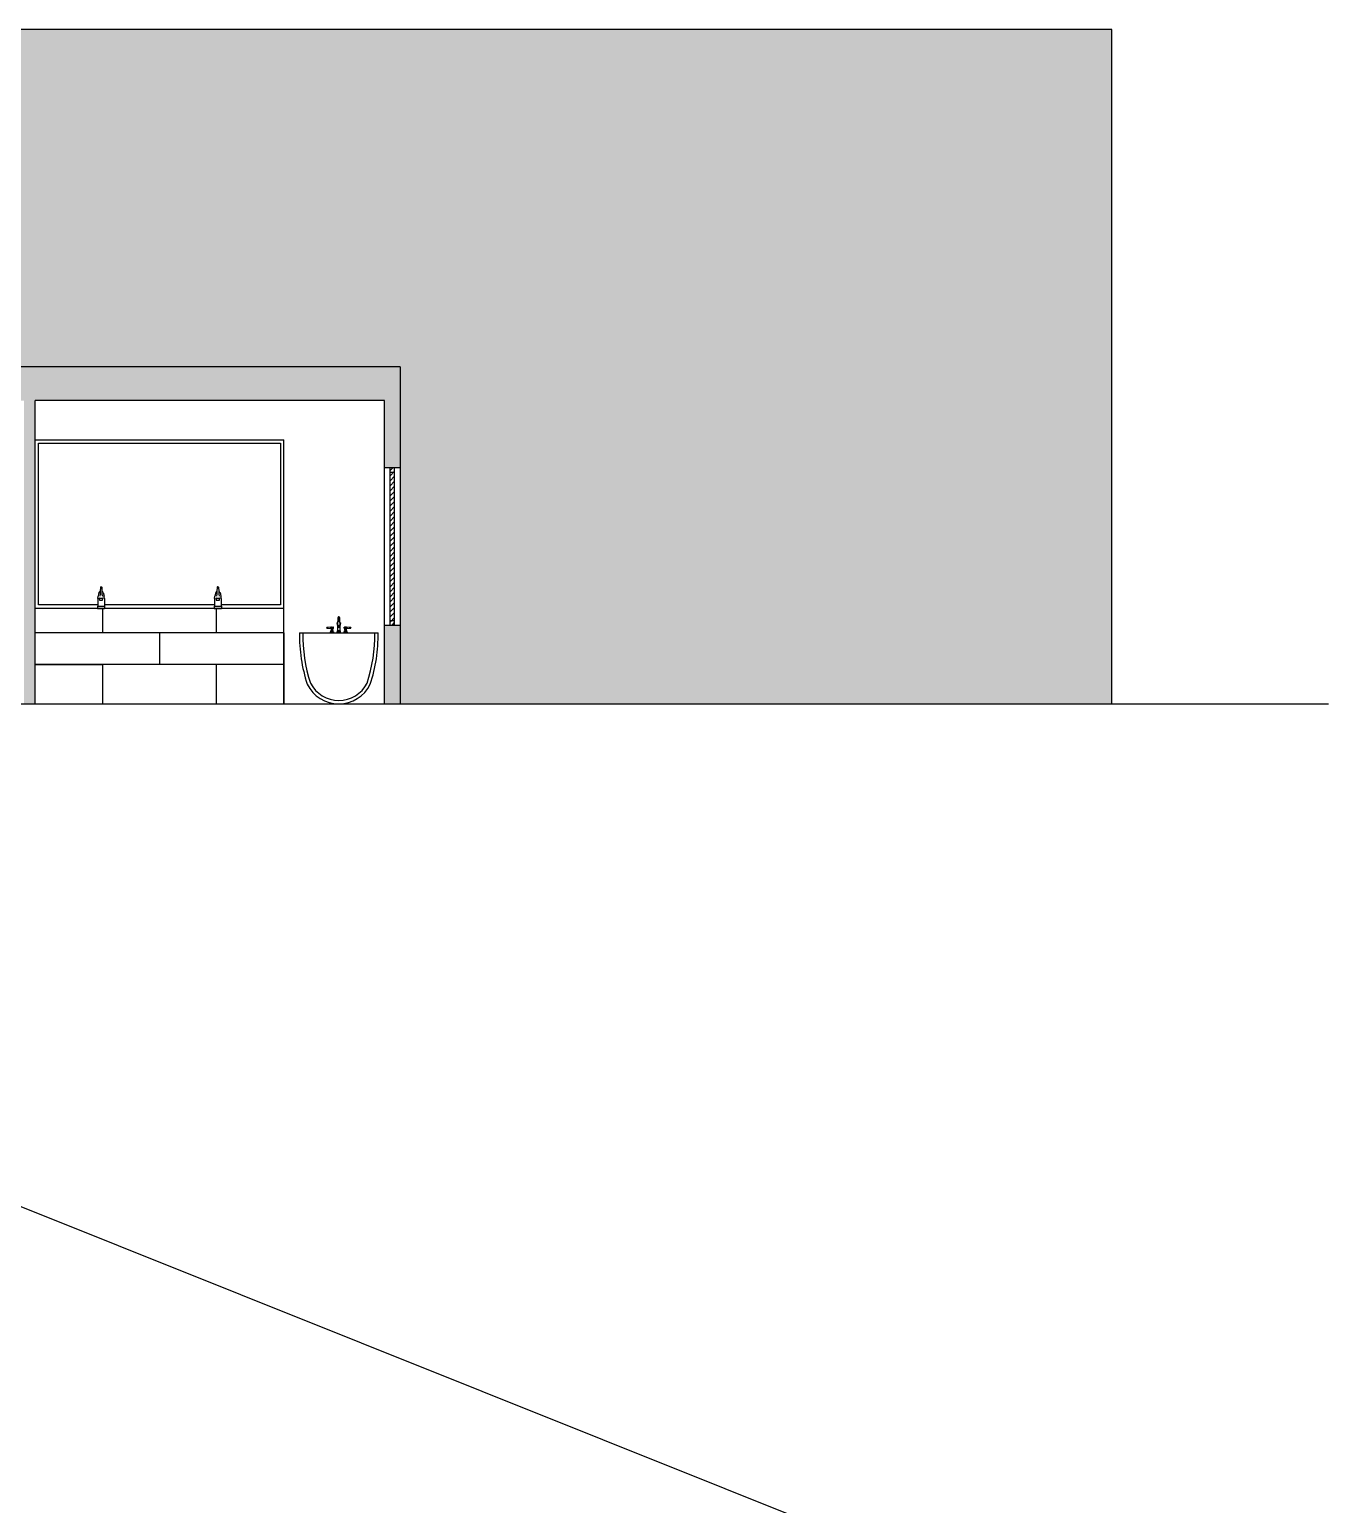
# Model space of a CAD drawing. Header units: millimetres. Extents: x -4534 to 16991, y -2575 to 14176.
# Drawn here: x 15382 to 16538, y 10756 to 12068 of the extents above; entities that cross this region are included whole.
import ezdxf

# ---------------------------------------------------------------- set-up
doc = ezdxf.new("R2010")
doc.units = ezdxf.units.MM
doc.layers.add('campitura', color=254, linetype='Continuous')
doc.layers.add('MURO', color=44, linetype='Continuous')

# ---------------------------------------------------------------- blocks, each defined once
blk = doc.blocks.new('3-rob-face')
at = {"color": 0, "linetype": 'ByBlock'}
for p, q in [((-1.9, 14.2), (-2.7, 10.8)), ((-0.9, 15), (-0.8, 15)), ((-0.6, 18.9), (-0.8, 15)), ((-0.8, 15), (-0.8, 12.5)), ((-0.4, 19.1), (0.4, 19.1)), ((0.6, 18.9), (0.8, 15)), ((0.8, 15), (0.8, 12.5)), ((0.9, 15), (0.8, 15)), ((1.9, 14.2), (2.7, 10.8)), ((-3.2, 2), (3.2, 2)), ((-3.2, 2), (-3.2, 0)), ((-3.2, 0), (3.2, 0)), ((-3, 8.7), (-2.7, 10.8)), ((-3, 8.7), (-3, 2)), ((-3, 2.9), (-3, 2)), ((-1.6, 9.2), (-1.9, 9.4)), ((-1.6, 8.9), (-1.6, 9.2)), ((1.5, 8.9), (-1.6, 8.9)), ((-1.6, 8.9), (-1.4, 7.4)), ((-1.4, 7.4), (1.3, 7.4)), ((-0.8, 12.5), (-1.2, 10.7)), ((0.8, 12.5), (1.2, 10.7)), ((1.3, 7.4), (1.5, 8.9)), ((1.5, 8.9), (1.6, 9.2)), ((1.6, 9.2), (1.9, 9.4)), ((2.8, 10.2), (2.7, 10.8)), ((3, 8.7), (2.8, 10.2)), ((3, 8.7), (3, 2)), ((3.2, 2), (3.2, 0)), ((3.2, 2), (3.2, 0))]:
    blk.add_line(p, q, dxfattribs=at)
for centre, radius, start, end in [((-0.9, 14), 1, 90, 166.3706), ((-0.4, 18.9), 0.2, 90, 177.9307), ((0.4, 18.9), 0.2, 2.0694, 90), ((0.9, 14), 1, 13.6295, 90)]:
    blk.add_arc(centre, radius, start, end, dxfattribs=at)

msp = doc.modelspace()

# ---------------------------------------------------------------- hatches: boundary and pattern name
at = {"layer": 'campitura'}
h = msp.add_hatch(color=256, dxfattribs=at)
h.dxf.hatch_style = 1
h.paths.add_polyline_path([(15277.3, 12068), (14398.7, 12067.9), (14398.7, 11767.9), (14398.7, 11737.9), (14398.7, 11467.9), (14431, 11467.9), (14431, 11628.1), (14431, 11737.9), (14431, 12037.9), (14553.1, 12037.9), (14553.1, 11737.9), (14973.4, 11737.9), (14973.4, 11468), (14983.4, 11468), (14983.4, 11737.9), (15133.4, 11737.9), (15133.4, 11468), (15143.4, 11468), (15143.4, 11737.9), (15377.2, 11737.9), (15377.2, 11468), (15387.2, 11468), (15387.2, 11737.9), (15698.2, 11737.9), (15698.2, 11678.1), (15712.2, 11678.1), (15712.2, 11767.9), (15277.3, 11767.9), (15277.3, 11837.9), (15245, 11837.9), (15245, 11767.9), (14852.2, 11767.9), (14852.2, 11767.9), (14849.2, 11767.9), (14839.9, 11767.9), (14839.9, 11767.9), (14835.9, 11767.9), (14832, 11767.9), (14806.6, 11767.9), (14806.6, 11767.9), (14714.3, 11767.9), (14714.3, 11767.9), (14806.6, 11767.9), (14806.6, 11767.9), (14714.3, 11767.9), (14714.3, 11767.9), (14806.6, 11767.9), (14806.6, 11767.9), (14714.3, 11767.9), (14714.3, 11767.9), (14563.9, 11767.9), (14563.9, 12037.9), (14822, 12038), (14822, 11977.9), (14832, 11977.9), (14832, 12038), (15245, 12038), (15245, 12038), (14852.2, 12038), (14852.2, 12035), (15245, 12035), (15245, 12038), (14852.2, 12038), (14852.2, 12038), (15245, 12038), (15245, 11978), (15277.3, 11977.9)])
h = msp.add_hatch(dxfattribs=at)
h.set_pattern_fill('ANSI31', color=256)
h.paths.add_polyline_path([(15707.2, 11674.1), (15703.2, 11674.1), (15703.2, 11542.1), (15707.2, 11542.1)])
h.paths.add_polyline_path([(15707.2, 11678.1), (15703.2, 11678.1), (15703.2, 11674.1), (15707.2, 11674.1)])
h.paths.add_polyline_path([(15707.2, 11542.1), (15703.2, 11542.1), (15703.2, 11538.1), (15707.2, 11538.1)])
h = msp.add_hatch(color=256, dxfattribs=at)
h.dxf.hatch_style = 1
h.paths.add_polyline_path([(15712.2, 11538.1), (15698.2, 11538.1), (15698.2, 11468.1), (15712.2, 11468.1)])
at = {"layer": 'MURO'}
h = msp.add_hatch(dxfattribs=at)
h.set_pattern_fill('GRAVEL', color=256, scale=2)
h.paths.add_polyline_path([(16345.6, 12068.1), (15338.5, 12068), (15338.5, 11767.9), (15712.2, 11767.9), (15712.2, 11468.1), (16345.6, 11468.1)])
h.paths.add_polyline_path([(14398.7, 12067.9), (14191.5, 12067.9), (14191.5, 11467.9), (14398.7, 11467.9), (14398.7, 11627.9), (14398.7, 11737.9), (14398.7, 11767.9)])

# ---------------------------------------------------------------- linework, layer by layer
for p, q in [((15712.2, 11767.9), (15277.3, 11767.9)), ((15712.2, 11767.9), (15712.2, 11468.1)), ((15698.2, 11737.9), (15387.2, 11737.9)), ((15387.2, 11468.1), (15387.2, 11737.9)), ((15698.2, 11468.1), (15698.2, 11737.9)), ((15387.2, 11703), (15608.7, 11703)), ((15608.7, 11468), (15608.7, 11703)), ((15712.2, 11678.1), (15698.2, 11678.1)), ((15703.2, 11538.1), (15703.2, 11678.1)), ((15703.2, 11674.1), (15707.2, 11674.1)), ((15707.2, 11538.1), (15707.2, 11678.1)), ((15608.7, 11553), (15387.2, 11553)), ((15447.2, 11553), (15447.2, 11531.3)), ((15548.7, 11531.3), (15548.7, 11553)), ((15608.7, 11553), (15553.1, 11553)), ((15656.2, 11540.1), (15655.9, 11539.7)), ((15655.9, 11539.7), (15656.4, 11537.7)), ((15655.9, 11539.7), (15656.5, 11539.7)), ((15656.2, 11540.1), (15656.5, 11540.1)), ((15656.3, 11538.9), (15656.4, 11539.1)), ((15656.3, 11538.8), (15656.3, 11538.9)), ((15656.3, 11538.7), (15656.3, 11538.8)), ((15656.3, 11538.6), (15656.3, 11538.7)), ((15656.3, 11538.5), (15656.3, 11538.6)), ((15656.3, 11538.4), (15656.3, 11538.5)), ((15656.4, 11538.3), (15656.3, 11538.4)), ((15656.5, 11539.5), (15656.4, 11539.4)), ((15656.4, 11539.4), (15656.4, 11539.2)), ((15656.4, 11539.2), (15656.4, 11539.1)), ((15656.4, 11539.1), (15656.4, 11539.1)), ((15656.4, 11539.1), (15656.4, 11539)), ((15656.4, 11539.1), (15656.4, 11539.1)), ((15656.4, 11539), (15656.4, 11539)), ((15656.4, 11539), (15656.4, 11539)), ((15656.4, 11539), (15656.4, 11539)), ((15656.5, 11538.1), (15656.4, 11538.3)), ((15656.6, 11541.2), (15656.5, 11540.9)), ((15656.5, 11540.9), (15656.5, 11540.6)), ((15656.5, 11540.6), (15656.5, 11540.4)), ((15656.5, 11540.4), (15656.5, 11540.1)), ((15656.5, 11540.1), (15656.5, 11540)), ((15656.5, 11540), (15656.5, 11539.9)), ((15656.5, 11539.9), (15656.5, 11539.8)), ((15656.5, 11539.8), (15656.5, 11539.6)), ((15656.5, 11539.6), (15656.5, 11539.5)), ((15656.7, 11538), (15656.5, 11538.1)), ((15656.7, 11543.3), (15656.6, 11542.8)), ((15656.6, 11542.8), (15656.6, 11542.4)), ((15656.6, 11542.4), (15656.6, 11541.9)), ((15656.6, 11541.9), (15656.6, 11541.6)), ((15656.6, 11541.6), (15656.6, 11541.2)), ((15656.8, 11544.7), (15656.7, 11544.6)), ((15656.7, 11544.6), (15656.7, 11544.4)), ((15656.7, 11544.4), (15656.7, 11544.2)), ((15656.7, 11544.2), (15656.7, 11544)), ((15656.7, 11544), (15656.7, 11543.7)), ((15656.7, 11543.7), (15656.7, 11543.3)), ((15656.7, 11543.3), (15656.7, 11543.3)), ((15656.8, 11537.9), (15656.7, 11538)), ((15656.9, 11545), (15656.8, 11545)), ((15656.8, 11545), (15656.8, 11544.9)), ((15656.8, 11544.9), (15656.8, 11544.8)), ((15656.8, 11544.8), (15656.8, 11544.7)), ((15656.8, 11544.4), (15656.8, 11544.4)), ((15656.8, 11544.4), (15656.8, 11544.4)), ((15656.8, 11544.4), (15656.8, 11544.2)), ((15656.8, 11544.2), (15656.9, 11544.1)), ((15656.9, 11542.6), (15656.8, 11542.6)), ((15656.8, 11542.6), (15656.8, 11542.5)), ((15656.8, 11542.5), (15656.8, 11542.5)), ((15656.8, 11542.5), (15656.8, 11542.4)), ((15656.8, 11542.4), (15656.8, 11542.4)), ((15656.8, 11542.4), (15656.8, 11542.3)), ((15656.8, 11542.3), (15656.9, 11542.3)), ((15657, 11537.8), (15656.8, 11537.9)), ((15657, 11545.1), (15656.9, 11545.1)), ((15656.9, 11545.1), (15656.9, 11545)), ((15656.9, 11544.1), (15656.9, 11543.9)), ((15656.9, 11543.9), (15656.9, 11543.7)), ((15656.9, 11543.7), (15656.9, 11543.5)), ((15656.9, 11543.5), (15656.9, 11543.3)), ((15656.9, 11543.3), (15656.9, 11543.1)), ((15656.9, 11543.1), (15656.9, 11543)), ((15656.9, 11543), (15656.9, 11542.8)), ((15656.9, 11542.8), (15656.9, 11542.8)), ((15656.9, 11542.8), (15656.9, 11542.7)), ((15657, 11542.7), (15656.9, 11542.7)), ((15656.9, 11542.7), (15656.9, 11542.6)), ((15656.9, 11542.7), (15656.9, 11542.7)), ((15656.9, 11542.7), (15656.9, 11542.7)), ((15656.9, 11542.7), (15656.9, 11542.7)), ((15656.9, 11542.3), (15657, 11541.3)), ((15656.9, 11542.3), (15656.9, 11542.3)), ((15656.9, 11542.3), (15656.9, 11542.2)), ((15656.9, 11542.3), (15656.9, 11542.3)), ((15656.9, 11542.3), (15657, 11542.3)), ((15657.2, 11545.3), (15657, 11545.2)), ((15657, 11545.2), (15657, 11545.1)), ((15657.1, 11542.7), (15657, 11542.7)), ((15657, 11542.3), (15657, 11542.4)), ((15657, 11542.4), (15657.1, 11542.4)), ((15657, 11541.3), (15657, 11541.4)), ((15657, 11541.4), (15657.1, 11541.4)), ((15657.1, 11541.3), (15657, 11541.3)), ((15657.2, 11542.7), (15657.1, 11542.7)), ((15657.1, 11542.4), (15657.2, 11542.4)), ((15657.1, 11541.4), (15657.1, 11541.4)), ((15657.1, 11541.4), (15657.2, 11541.4)), ((15657.2, 11541.3), (15657.1, 11541.3)), ((15657.1, 11541.3), (15657.1, 11541.3)), ((15657.4, 11545.4), (15657.2, 11545.3)), ((15657.3, 11542.7), (15657.2, 11542.7)), ((15657.2, 11542.4), (15657.3, 11542.4)), ((15657.2, 11541.4), (15657.2, 11541.4)), ((15657.2, 11541.4), (15657.3, 11541.4)), ((15657.2, 11541.2), (15657.2, 11541.3)), ((15657.3, 11541.2), (15657.2, 11541.2)), ((15657.4, 11542.7), (15657.3, 11542.7)), ((15657.3, 11542.4), (15657.4, 11542.4)), ((15657.3, 11541.4), (15657.4, 11541.5)), ((15657.4, 11541.2), (15657.3, 11541.2)), ((15657.6, 11545.4), (15657.4, 11545.4)), ((15657.5, 11542.7), (15657.4, 11542.7)), ((15657.4, 11542.4), (15657.5, 11542.4)), ((15657.4, 11541.5), (15657.5, 11541.5)), ((15657.5, 11541.2), (15657.4, 11541.2)), ((15657.6, 11542.7), (15657.5, 11542.7)), ((15657.5, 11542.4), (15657.6, 11542.4)), ((15657.5, 11541.5), (15657.6, 11541.5)), ((15657.6, 11541.2), (15657.5, 11541.2)), ((15657.8, 11545.3), (15657.6, 11545.4)), ((15657.8, 11542.7), (15657.6, 11542.7)), ((15657.6, 11542.4), (15657.7, 11542.4)), ((15657.6, 11541.5), (15657.7, 11541.4)), ((15657.7, 11541.2), (15657.6, 11541.2)), ((15657.7, 11542.4), (15657.8, 11542.4)), ((15657.7, 11541.4), (15657.8, 11541.4)), ((15657.8, 11541.2), (15657.7, 11541.2)), ((15657.9, 11545.3), (15657.8, 11545.3)), ((15657.9, 11542.7), (15657.8, 11542.7)), ((15657.8, 11542.4), (15657.9, 11542.4)), ((15657.8, 11541.4), (15657.9, 11541.4)), ((15657.9, 11541.3), (15657.8, 11541.2)), ((15658.1, 11545.2), (15657.9, 11545.3)), ((15658, 11542.7), (15657.9, 11542.7)), ((15657.9, 11542.4), (15658, 11542.4)), ((15657.9, 11541.4), (15658, 11541.4)), ((15658, 11541.3), (15657.9, 11541.3)), ((15658.1, 11542.7), (15658, 11542.7)), ((15658, 11542.7), (15658, 11542.7)), ((15658, 11542.4), (15658, 11542.4)), ((15658, 11542.4), (15658.1, 11542.3)), ((15658, 11541.3), (15658.1, 11542.3)), ((15658, 11541.4), (15658, 11541.4)), ((15658, 11541.4), (15658, 11541.4)), ((15658, 11541.4), (15658, 11541.3)), ((15658, 11541.3), (15658, 11541.3)), ((15658, 11541.3), (15658, 11541.3)), ((15658.2, 11537.9), (15658, 11537.8)), ((15658.2, 11545), (15658.1, 11545.2)), ((15658.1, 11543.1), (15658.2, 11543.4)), ((15658.1, 11543), (15658.1, 11543.1)), ((15658.1, 11542.9), (15658.1, 11543)), ((15658.1, 11543), (15658.1, 11543)), ((15658.1, 11542.8), (15658.1, 11542.9)), ((15658.1, 11542.9), (15658.1, 11542.9)), ((15658.1, 11542.7), (15658.1, 11542.8)), ((15658.2, 11542.6), (15658.1, 11542.7)), ((15658.1, 11542.7), (15658.1, 11542.7)), ((15658.1, 11542.7), (15658.1, 11542.7)), ((15658.1, 11542.2), (15658.2, 11542.3)), ((15658.1, 11542.3), (15658.1, 11542.3)), ((15658.1, 11542.3), (15658.1, 11542.3)), ((15658.2, 11544.9), (15658.2, 11545)), ((15658.3, 11544.9), (15658.2, 11544.9)), ((15658.2, 11544.4), (15658.2, 11544.5)), ((15658.2, 11544.3), (15658.2, 11544.4)), ((15658.2, 11544.4), (15658.2, 11544.4)), ((15658.2, 11544.4), (15658.2, 11544.4)), ((15658.2, 11544.2), (15658.2, 11544.3)), ((15658.2, 11544.1), (15658.2, 11544.2)), ((15658.2, 11543.9), (15658.2, 11544.1)), ((15658.2, 11543.8), (15658.2, 11543.9)), ((15658.2, 11543.6), (15658.2, 11543.8)), ((15658.2, 11543.4), (15658.2, 11543.6)), ((15658.3, 11542.5), (15658.2, 11542.6)), ((15658.2, 11542.6), (15658.2, 11542.6)), ((15658.2, 11542.6), (15658.2, 11542.6)), ((15658.2, 11542.3), (15658.3, 11542.4)), ((15658.2, 11542.3), (15658.2, 11542.3)), ((15658.2, 11542.3), (15658.2, 11542.3)), ((15658.4, 11538), (15658.2, 11537.9)), ((15658.3, 11544.8), (15658.3, 11544.9)), ((15658.3, 11544.7), (15658.3, 11544.8)), ((15658.3, 11544.5), (15658.3, 11544.7)), ((15658.3, 11544.3), (15658.3, 11544.5)), ((15658.4, 11544.1), (15658.3, 11544.3)), ((15658.3, 11542.4), (15658.3, 11542.5)), ((15658.3, 11542.4), (15658.3, 11542.4)), ((15658.4, 11543.8), (15658.4, 11544.1)), ((15658.4, 11543.4), (15658.4, 11543.8)), ((15658.4, 11543.1), (15658.4, 11543.4)), ((15658.4, 11542.8), (15658.4, 11543.1)), ((15658.4, 11542.5), (15658.4, 11542.8)), ((15658.5, 11542.1), (15658.4, 11542.5)), ((15658.6, 11538.1), (15658.4, 11538)), ((15658.5, 11541.7), (15658.5, 11542.1)), ((15658.5, 11541.4), (15658.5, 11541.7)), ((15658.5, 11541.1), (15658.5, 11541.4)), ((15658.5, 11540.8), (15658.5, 11541.1)), ((15658.5, 11540.6), (15658.5, 11540.8)), ((15658.5, 11540.4), (15658.5, 11540.6)), ((15658.6, 11540.2), (15658.5, 11540.4)), ((15658.6, 11540), (15658.6, 11540.2)), ((15658.6, 11540.1), (15658.9, 11540.1)), ((15658.6, 11539.8), (15658.6, 11540)), ((15658.6, 11539.7), (15658.6, 11539.8)), ((15658.6, 11539.5), (15658.6, 11539.7)), ((15658.6, 11539.7), (15659.2, 11539.7)), ((15658.6, 11539.3), (15658.6, 11539.5)), ((15658.6, 11539.2), (15658.6, 11539.3)), ((15658.6, 11539.1), (15658.6, 11539.2)), ((15658.6, 11539.2), (15658.6, 11539.1)), ((15658.6, 11539), (15658.6, 11539.1)), ((15658.6, 11539.1), (15658.7, 11539)), ((15658.7, 11539), (15658.6, 11539)), ((15658.7, 11538.2), (15658.6, 11538.1)), ((15658.7, 11537.7), (15659.2, 11539.7)), ((15658.7, 11539), (15658.7, 11539)), ((15658.7, 11539), (15658.8, 11538.8)), ((15658.8, 11538.4), (15658.7, 11538.3)), ((15658.7, 11538.3), (15658.7, 11538.2)), ((15658.8, 11538.8), (15658.8, 11538.7)), ((15658.8, 11538.7), (15658.8, 11538.7)), ((15658.8, 11538.7), (15658.8, 11538.6)), ((15658.8, 11538.6), (15658.8, 11538.4)), ((15659.2, 11539.7), (15658.9, 11540.1)), ((15698.2, 11538.1), (15712.2, 11538.1)), ((15703.2, 11542.1), (15707.2, 11542.1)), ((15608.7, 11531.3), (15387.2, 11531.3)), ((15497.9, 11531.3), (15497.9, 11503)), ((15608.5, 11531.3), (15608.7, 11468)), ((15622.5, 11531.3), (15692.5, 11531.3)), ((15647.6, 11536), (15646.9, 11536)), ((15646.9, 11535.5), (15646.9, 11536)), ((15646.9, 11535.9), (15646.9, 11535.6)), ((15646.9, 11535.5), (15647.6, 11535.5)), ((15647.6, 11536), (15647.6, 11535.4)), ((15650.4, 11536.3), (15647.8, 11536.1)), ((15647.8, 11535.7), (15647.8, 11536.1)), ((15647.8, 11535.4), (15647.8, 11535.7)), ((15647.8, 11535.4), (15650.4, 11535.2)), ((15650.3, 11531.7), (15649.5, 11531.5)), ((15649.5, 11531.5), (15649.5, 11531.3)), ((15649.5, 11531.5), (15651.4, 11531.5)), ((15649.5, 11531.3), (15651.4, 11531.3)), ((15650.3, 11531.7), (15651.4, 11531.7)), ((15650.4, 11536.3), (15650.4, 11535.2)), ((15650.4, 11533), (15650.4, 11532.9)), ((15652.4, 11533), (15650.4, 11533)), ((15650.4, 11532.9), (15650.5, 11532.9)), ((15650.4, 11532.9), (15650.4, 11532.9)), ((15650.4, 11532.2), (15650.4, 11532.9)), ((15650.4, 11532.2), (15650.4, 11532.1)), ((15650.4, 11532.2), (15650.4, 11532.2)), ((15650.5, 11532.2), (15650.4, 11532.2)), ((15650.4, 11532.1), (15651.4, 11532.1)), ((15650.5, 11535.7), (15650.5, 11536.2)), ((15650.5, 11535.3), (15650.5, 11535.7)), ((15650.9, 11534), (15650.5, 11533)), ((15650.5, 11532.9), (15650.6, 11532.9)), ((15650.5, 11532.2), (15650.5, 11532.9)), ((15650.7, 11532.2), (15650.5, 11532.2)), ((15650.5, 11532.1), (15650.5, 11531.8)), ((15650.5, 11531.8), (15651.4, 11531.8)), ((15650.9, 11536), (15650.6, 11536)), ((15650.6, 11535.7), (15650.6, 11536)), ((15650.6, 11535.5), (15650.6, 11535.7)), ((15650.6, 11535.5), (15650.9, 11535.5)), ((15650.8, 11534.6), (15650.6, 11534.5)), ((15650.6, 11534.5), (15650.6, 11534.3)), ((15650.6, 11534.5), (15651.4, 11534.5)), ((15650.6, 11534.3), (15651.4, 11534.3)), ((15650.6, 11532.9), (15650.7, 11532.9)), ((15650.7, 11532.9), (15650.9, 11532.9)), ((15650.8, 11532.2), (15650.7, 11532.2)), ((15650.8, 11534.6), (15651.4, 11534.6)), ((15650.9, 11532.2), (15650.8, 11532.2)), ((15650.9, 11535.7), (15650.9, 11536)), ((15650.9, 11535.5), (15650.9, 11535.7)), ((15650.9, 11534), (15651.4, 11534)), ((15650.9, 11532.9), (15651.2, 11532.9)), ((15650.9, 11532.2), (15650.9, 11532.9)), ((15651.2, 11532.2), (15650.9, 11532.2)), ((15651, 11535.1), (15651.4, 11535.1)), ((15651.2, 11535.2), (15651.2, 11535.1)), ((15651.7, 11535.2), (15651.2, 11535.2)), ((15651.2, 11532.9), (15651.2, 11532.9)), ((15651.2, 11532.9), (15651.4, 11532.9)), ((15651.2, 11532.2), (15651.2, 11532.9)), ((15651.4, 11532.2), (15651.2, 11532.2)), ((15651.2, 11532.2), (15651.2, 11532.2)), ((15651.4, 11535.1), (15651.8, 11535.1)), ((15651.4, 11534.6), (15652.1, 11534.6)), ((15651.4, 11534.5), (15652.3, 11534.5)), ((15651.4, 11534.3), (15652.3, 11534.3)), ((15651.4, 11534), (15652, 11534)), ((15651.4, 11532.9), (15651.6, 11532.9)), ((15651.6, 11532.2), (15651.4, 11532.2)), ((15651.4, 11532.1), (15652.4, 11532.1)), ((15651.4, 11531.8), (15652.4, 11531.8)), ((15651.4, 11531.7), (15652.6, 11531.7)), ((15651.4, 11531.5), (15653.3, 11531.5)), ((15651.4, 11531.3), (15653.3, 11531.3)), ((15651.6, 11532.9), (15651.7, 11532.9)), ((15651.7, 11532.2), (15651.6, 11532.2)), ((15651.7, 11535.1), (15651.7, 11535.2)), ((15651.7, 11532.9), (15652, 11532.9)), ((15651.7, 11532.2), (15651.7, 11532.9)), ((15652, 11532.2), (15651.7, 11532.2)), ((15652.2, 11536), (15652, 11536)), ((15652, 11535.7), (15652, 11536)), ((15652, 11535.5), (15652, 11535.7)), ((15652, 11535.5), (15652.2, 11535.5)), ((15652.4, 11533), (15652, 11534)), ((15652, 11532.9), (15652.1, 11532.9)), ((15652, 11532.2), (15652, 11532.9)), ((15652.1, 11532.2), (15652, 11532.2)), ((15652.3, 11534.5), (15652.1, 11534.6)), ((15652.1, 11532.9), (15652.2, 11532.9)), ((15652.3, 11532.2), (15652.1, 11532.2)), ((15652.5, 11536.3), (15652.2, 11536)), ((15652.2, 11535.7), (15652.2, 11536)), ((15652.2, 11536), (15652.2, 11535.7)), ((15652.2, 11535.5), (15652.2, 11535.7)), ((15652.2, 11535.7), (15652.2, 11535.5)), ((15652.2, 11535.5), (15652.5, 11535.1)), ((15652.2, 11532.9), (15652.4, 11532.9)), ((15652.3, 11534.3), (15652.3, 11534.5)), ((15652.4, 11532.2), (15652.3, 11532.2)), ((15652.5, 11532.9), (15652.4, 11533)), ((15652.4, 11532.9), (15652.5, 11532.9)), ((15652.4, 11532.2), (15652.4, 11532.9)), ((15652.4, 11532.1), (15652.5, 11532.2)), ((15652.5, 11532.2), (15652.4, 11532.2)), ((15652.4, 11531.8), (15652.4, 11532.1)), ((15652.5, 11535.7), (15652.5, 11536.3)), ((15652.5, 11535.1), (15652.5, 11535.7)), ((15652.5, 11532.9), (15652.5, 11532.9)), ((15652.5, 11532.2), (15652.5, 11532.9)), ((15652.5, 11532.2), (15652.5, 11532.2)), ((15653.3, 11531.5), (15652.6, 11531.7)), ((15652.8, 11535.7), (15652.8, 11536.2)), ((15652.8, 11535.3), (15652.8, 11535.7)), ((15653.3, 11531.3), (15653.3, 11531.5)), ((15656.3, 11531.7), (15655.6, 11531.5)), ((15655.6, 11531.5), (15655.6, 11531.3)), ((15655.6, 11531.5), (15659.4, 11531.5)), ((15655.6, 11531.3), (15659.4, 11531.3)), ((15656.3, 11533.2), (15656, 11532.7)), ((15656, 11532.7), (15659.1, 11532.7)), ((15656, 11532.5), (15656.3, 11532.3)), ((15656, 11532.5), (15659.1, 11532.5)), ((15656.4, 11536.4), (15656.3, 11533.2)), ((15656.3, 11533.2), (15658.7, 11533.2)), ((15656.3, 11532.3), (15656.3, 11531.7)), ((15656.3, 11532.3), (15658.8, 11532.3)), ((15656.3, 11531.7), (15658.8, 11531.7)), ((15656.4, 11537.7), (15656.4, 11536.7)), ((15656.4, 11537.7), (15657.3, 11537.7)), ((15658.7, 11536.7), (15656.4, 11536.7)), ((15656.4, 11536.4), (15658.7, 11536.4)), ((15657.2, 11537.8), (15657, 11537.8)), ((15657.3, 11537.7), (15657.2, 11537.8)), ((15657.5, 11537.7), (15657.3, 11537.7)), ((15657.7, 11537.7), (15657.5, 11537.7)), ((15657.9, 11537.7), (15657.7, 11537.7)), ((15657.7, 11537.7), (15658.7, 11537.7)), ((15658, 11537.8), (15657.9, 11537.7)), ((15658.7, 11536.7), (15658.7, 11537.7)), ((15658.7, 11533.2), (15658.7, 11536.4)), ((15659.1, 11532.7), (15658.7, 11533.2)), ((15658.8, 11532.3), (15659.1, 11532.5)), ((15658.8, 11531.7), (15658.8, 11532.3)), ((15659.4, 11531.5), (15658.8, 11531.7)), ((15659.4, 11531.3), (15659.4, 11531.5)), ((15662.5, 11531.7), (15661.7, 11531.5)), ((15661.7, 11531.5), (15661.7, 11531.3)), ((15663.6, 11531.5), (15661.7, 11531.5)), ((15663.6, 11531.3), (15661.7, 11531.3)), ((15662.2, 11535.7), (15662.2, 11536.2)), ((15662.2, 11535.3), (15662.2, 11535.7)), ((15662.8, 11536), (15662.5, 11536.3)), ((15662.5, 11535.7), (15662.5, 11536.3)), ((15662.5, 11535.1), (15662.5, 11535.7)), ((15662.5, 11535.1), (15662.8, 11535.5)), ((15663.6, 11531.7), (15662.5, 11531.7)), ((15662.6, 11533), (15662.6, 11532.9)), ((15662.6, 11533), (15664.6, 11533)), ((15662.7, 11532.9), (15662.6, 11532.9)), ((15662.6, 11532.9), (15662.6, 11532.9)), ((15662.6, 11532.2), (15662.6, 11532.9)), ((15662.6, 11532.2), (15662.6, 11532.1)), ((15662.6, 11532.2), (15662.6, 11532.2)), ((15662.6, 11532.2), (15662.7, 11532.2)), ((15663.6, 11532.1), (15662.6, 11532.1)), ((15663.1, 11534), (15662.7, 11533)), ((15662.8, 11532.9), (15662.7, 11532.9)), ((15662.7, 11532.2), (15662.7, 11532.9)), ((15662.7, 11532.2), (15662.8, 11532.2)), ((15662.7, 11532.1), (15662.7, 11531.8)), ((15663.6, 11531.8), (15662.7, 11531.8)), ((15662.8, 11535.7), (15662.8, 11536)), ((15662.8, 11535.5), (15662.8, 11535.7)), ((15663, 11534.6), (15662.8, 11534.5)), ((15662.8, 11534.5), (15662.8, 11534.3)), ((15663.6, 11534.5), (15662.8, 11534.5)), ((15663.6, 11534.3), (15662.8, 11534.3)), ((15663, 11532.9), (15662.8, 11532.9)), ((15662.8, 11532.2), (15662.9, 11532.2)), ((15663.1, 11536), (15662.9, 11536)), ((15662.9, 11536), (15662.9, 11535.7)), ((15662.9, 11535.7), (15662.9, 11535.5)), ((15662.9, 11535.5), (15663.1, 11535.5)), ((15662.9, 11532.2), (15663.1, 11532.2)), ((15663.6, 11534.6), (15663, 11534.6)), ((15663.1, 11532.9), (15663, 11532.9)), ((15663.1, 11535.7), (15663.1, 11536)), ((15663.1, 11535.5), (15663.1, 11535.7)), ((15663.6, 11534), (15663.1, 11534)), ((15663.4, 11532.9), (15663.1, 11532.9)), ((15663.1, 11532.2), (15663.1, 11532.9)), ((15663.1, 11532.2), (15663.4, 11532.2)), ((15663.6, 11535.1), (15663.2, 11535.1)), ((15663.3, 11535.2), (15663.3, 11535.1)), ((15663.3, 11535.2), (15663.9, 11535.2)), ((15663.5, 11532.9), (15663.4, 11532.9)), ((15663.4, 11532.2), (15663.4, 11532.9)), ((15663.4, 11532.2), (15663.5, 11532.2)), ((15663.7, 11532.9), (15663.5, 11532.9)), ((15663.5, 11532.2), (15663.7, 11532.2)), ((15664, 11535.1), (15663.6, 11535.1)), ((15664.3, 11534.6), (15663.6, 11534.6)), ((15664.5, 11534.5), (15663.6, 11534.5)), ((15664.5, 11534.3), (15663.6, 11534.3)), ((15664.2, 11534), (15663.6, 11534)), ((15664.6, 11532.1), (15663.6, 11532.1)), ((15664.6, 11531.8), (15663.6, 11531.8)), ((15664.7, 11531.7), (15663.6, 11531.7)), ((15665.5, 11531.5), (15663.6, 11531.5)), ((15665.5, 11531.3), (15663.6, 11531.3)), ((15663.8, 11532.9), (15663.7, 11532.9)), ((15663.7, 11532.2), (15663.8, 11532.2)), ((15663.9, 11532.9), (15663.8, 11532.9)), ((15663.8, 11532.2), (15663.9, 11532.2)), ((15663.9, 11535.1), (15663.9, 11535.2)), ((15664.2, 11532.9), (15663.9, 11532.9)), ((15663.9, 11532.2), (15663.9, 11532.9)), ((15663.9, 11532.2), (15664.2, 11532.2)), ((15664.5, 11536), (15664.2, 11536)), ((15664.2, 11535.7), (15664.2, 11536)), ((15664.2, 11535.5), (15664.2, 11535.7)), ((15664.2, 11535.5), (15664.5, 11535.5)), ((15664.6, 11533), (15664.2, 11534)), ((15664.3, 11532.9), (15664.2, 11532.9)), ((15664.2, 11532.2), (15664.2, 11532.9)), ((15664.2, 11532.2), (15664.3, 11532.2)), ((15664.5, 11534.5), (15664.3, 11534.6)), ((15664.4, 11532.9), (15664.3, 11532.9)), ((15664.3, 11532.2), (15664.4, 11532.2)), ((15664.6, 11532.9), (15664.4, 11532.9)), ((15664.4, 11532.2), (15664.6, 11532.2)), ((15664.5, 11535.7), (15664.5, 11536.2)), ((15664.5, 11535.7), (15664.5, 11536)), ((15664.5, 11535.3), (15664.5, 11535.7)), ((15664.5, 11535.5), (15664.5, 11535.7)), ((15664.5, 11534.3), (15664.5, 11534.5)), ((15667.2, 11536.1), (15664.6, 11536.3)), ((15664.6, 11536.3), (15664.6, 11535.2)), ((15664.6, 11535.2), (15667.2, 11535.4)), ((15664.7, 11532.9), (15664.6, 11533)), ((15664.7, 11532.9), (15664.6, 11532.9)), ((15664.6, 11532.2), (15664.6, 11532.9)), ((15664.6, 11532.1), (15664.7, 11532.2)), ((15664.6, 11532.2), (15664.7, 11532.2)), ((15664.6, 11531.8), (15664.6, 11532.1)), ((15664.7, 11532.9), (15664.7, 11532.9)), ((15664.7, 11532.2), (15664.7, 11532.9)), ((15664.7, 11532.2), (15664.7, 11532.2)), ((15665.5, 11531.5), (15664.7, 11531.7)), ((15665.5, 11531.3), (15665.5, 11531.5)), ((15667.2, 11535.7), (15667.2, 11536.1)), ((15667.2, 11535.4), (15667.2, 11535.7)), ((15667.4, 11535.4), (15667.4, 11536)), ((15668.1, 11536), (15667.4, 11536)), ((15667.4, 11535.5), (15668.1, 11535.5)), ((15668.1, 11535.5), (15668.1, 11536)), ((15668.2, 11535.9), (15668.2, 11535.6)), ((15608.7, 11503), (15387.2, 11503)), ((15387.2, 11503), (15447.2, 11503)), ((15447.2, 11503), (15447.2, 11468)), ((15548.7, 11468), (15548.7, 11503)), ((15608.7, 11468), (15608.7, 11503)), ((15608.7, 11468), (15608.7, 11498)), ((14112.5, 11467.9), (16538.4, 11468.1)), ((14512.7, 11365.3), (16369.6, 10622.5))]:
    msp.add_line(p, q)
for points in [[(15390.2, 11556), (15390.2, 11700), (15605.7, 11700), (15605.7, 11556), (15552.9, 11556)], [(15442.9, 11556), (15390.2, 11556)], [(15546.9, 11556), (15448.9, 11556)]]:
    msp.add_lwpolyline(points)
for centre, radius, start, end in [((15761.7, 11528.8), 139.2, 178.9447, 198.1437), ((15761.7, 11528.8), 136.2, 178.9447, 198.1437), ((15646.9, 11535.9), 0.0762, 94.7636, 180), ((15646.9, 11535.6), 0.0762, 180, 265.2364), ((15647.7, 11536), 0.107, 4.7636, 180), ((15647.7, 11535.4), 0.107, 180, 355.2364), ((15650.3, 11531.8), 0.19, 278.46, 0), ((15650.4, 11536.2), 0.0762, 0, 94.7636), ((15650.4, 11535.3), 0.0762, 265.2364, 0), ((15650.6, 11536.1), 0.0762, 180, 270), ((15650.6, 11535.4), 0.0762, 90, 180), ((15650.7, 11534.1), 0.228, 339.8637, 90), ((15650.5, 11535.1), 0.564, 302.1957, 357.9387), ((15651.4, 11535.7), 0.594, 26.6615, 153.3385), ((15651.4, 11535.7), 0.594, 206.6615, 241.6824), ((15651.4, 11535.7), 0.594, 298.3176, 333.3385), ((15652.4, 11535.1), 0.564, 182.0613, 237.8043), ((15652.2, 11534.1), 0.228, 90, 200.1363), ((15652.2, 11536.1), 0.0762, 270, 318.5281), ((15652.2, 11535.4), 0.0762, 41.4719, 90), ((15652.6, 11531.8), 0.19, 180, 261.54), ((15652.6, 11536.2), 0.178, 0, 138.5281), ((15652.6, 11535.3), 0.178, 221.4719, 0), ((15656.1, 11532.6), 0.152, 143.7261, 234.0897), ((15656.4, 11536.6), 0.152, 90, 269.2748), ((15658.7, 11536.6), 0.152, 270.7252, 90), ((15659, 11532.6), 0.152, 305.9103, 36.2739), ((15662.4, 11536.2), 0.178, 41.4719, 180), ((15662.4, 11535.3), 0.178, 180, 318.5281), ((15662.5, 11531.8), 0.19, 278.46, 0), ((15662.9, 11536.1), 0.0762, 221.4719, 270), ((15662.9, 11535.4), 0.0762, 90, 138.5281), ((15662.8, 11534.1), 0.228, 339.8637, 90), ((15662.7, 11535.1), 0.564, 302.1957, 357.9387), ((15663.6, 11535.7), 0.594, 26.6615, 153.3385), ((15663.6, 11535.7), 0.594, 206.6615, 241.6824), ((15663.6, 11535.7), 0.594, 298.3176, 333.3385), ((15664.6, 11535.1), 0.564, 182.0613, 237.8043), ((15664.4, 11534.1), 0.228, 90, 200.1363), ((15664.6, 11536.2), 0.0762, 85.2364, 180), ((15664.5, 11536.1), 0.0762, 270, 0), ((15664.5, 11535.4), 0.0762, 0, 90), ((15664.6, 11535.3), 0.0762, 180, 274.7636), ((15664.8, 11531.8), 0.19, 180, 261.54), ((15667.3, 11536), 0.107, 0, 175.2364), ((15667.3, 11535.4), 0.107, 184.7636, 0), ((15668.1, 11535.9), 0.0762, 0, 85.2364), ((15668.1, 11535.6), 0.0762, 274.7636, 0), ((15553.3, 11528.8), 136.2, 341.8563, 1.0553), ((15553.3, 11528.8), 139.2, 341.8563, 1.0553), ((15657.5, 11499.5), 31.4, 206.6479, 333.3521), ((15657.5, 11499.6), 28.5, 207.6611, 332.3389)]:
    msp.add_arc(centre, radius, start, end)
at = {"layer": 'campitura'}
for p, q in [((16345.6, 12068.1), (15338.5, 12068)), ((16345.6, 11468.1), (16345.6, 12068.1))]:
    msp.add_line(p, q, dxfattribs=at)

# ---------------------------------------------------------------- block references
for p in [(15445.9, 11553), (15549.9, 11553)]:
    msp.add_blockref('3-rob-face', p)

doc.saveas('drawing.dxf')
